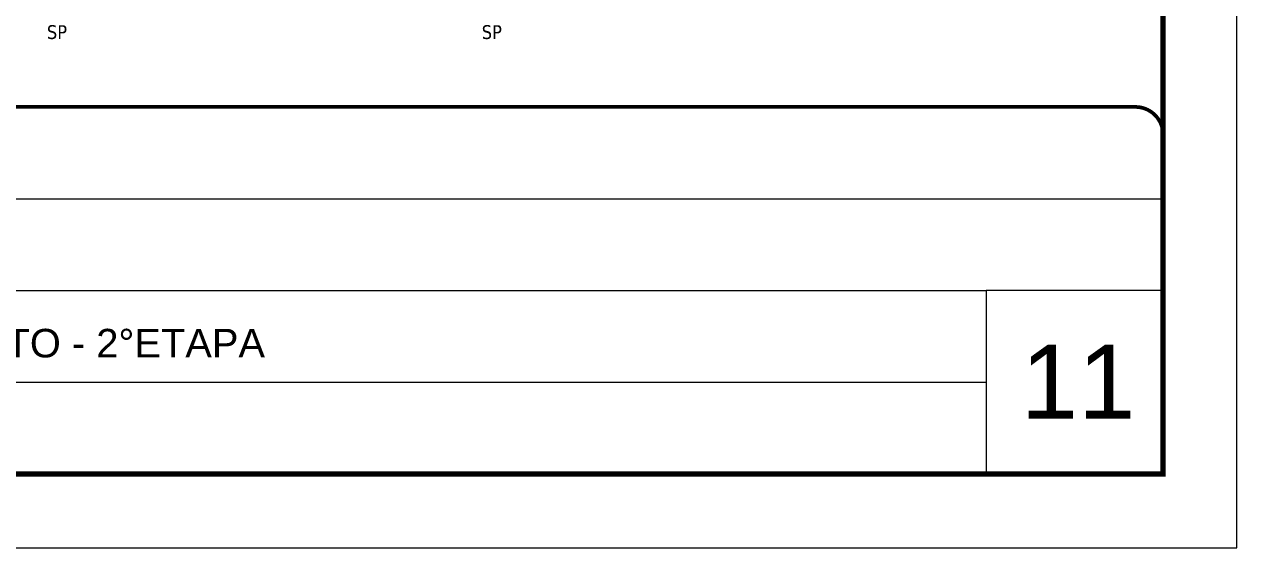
# Model space of a CAD drawing. Extents: x 14400 to 20667, y -21631 to 6985.
# Drawn here: x 18424 to 19082, y 3638 to 3922 of the extents above; entities that cross this region are included whole.
import ezdxf

# ---------------------------------------------------------------- set-up
doc = ezdxf.new("R2010")
doc.units = 0
doc.linetypes.add('CONTINUO', pattern=[0])
doc.linetypes.add('DASHED', pattern=[0.75, 0.5, -0.25])
for name, color, linetype, lineweight in [('CARIMBO', 255, 'Continuous', 9), ('Folhas', 255, 'Continuous', 9), ('SARRAFO DE PRESSAO', 251, 'DASHED', 9)]:
    doc.layers.add(name, color=color, linetype=linetype, lineweight=lineweight)
doc.layers.add('texto', color=7, linetype='Continuous')
doc.styles.add('ARIAL', font='arial.ttf')
doc.styles.get("Standard").update_dxf_attribs({"font": 'arial.ttf'})

# ---------------------------------------------------------------- blocks, each defined once
blk = doc.blocks.new('9999999999')
at = {"color": 30, "linetype": 'CONTINUO'}
for p, q in [((98564.56, 34379.64), (99583.98, 34379.64)), ((98564.56, 34329.83), (99487.98, 34329.83)), ((99583.98, 34329.83), (99487.98, 34329.83)), ((99487.98, 34329.83), (99487.98, 34230.21)), ((98564.56, 34280.02), (99487.98, 34280.02))]:
    blk.add_line(p, q, dxfattribs=at)
at = {"color": 30, "linetype": 'CONTINUO', "const_width": 2}
blk.add_lwpolyline([(99583.98, 34230.21), (99583.98, 34414.45, 0.414214), (99568.98, 34429.45), (98228.98, 34429.45, 0.414214), (98213.98, 34414.45), (98213.98, 34245.21, 0.414214), (98228.98, 34230.21), (99583.98, 34230.21)], format="xyb", dxfattribs=at)
at = {"layer": 'Folhas'}
blk.add_lwpolyline([(98138.98, 34190.21), (99623.98, 34190.21), (99623.98, 35240.21), (98138.98, 35240.21)], close=True, dxfattribs=at)
at = {"layer": 'Folhas', "color": 30, "const_width": 3}
blk.add_lwpolyline([(98213.98, 34230.21), (99583.98, 34230.21), (99583.98, 35200.21), (98213.98, 35200.21)], close=True, dxfattribs=at)
at = {"color": 7, "linetype": 'Continuous', "ltscale": 5, "style": 'ARIAL'}
blk.add_text('1°PAVIMENTO - 2°ETAPA', height=15.4829, dxfattribs=at).set_placement((98837.68, 34293.51))

msp = doc.modelspace()

# ---------------------------------------------------------------- block references
at = {"layer": 'SARRAFO DE PRESSAO', "color": 6, "linetype": 'ByBlock'}
msp.add_blockref('9999999999', (-80542.01, -30552.63), dxfattribs=at)

# ---------------------------------------------------------------- texts
at = {"layer": 'CARIMBO', "style": 'ARIAL'}
msp.add_text('11', height=40, dxfattribs=at).set_placement((18964.83, 3707.72))
at = {"layer": 'texto', "color": 0, "char_height": 7.5, "attachment_point": 5}
for insert in [(18441.61, 3917.37), (18677.63, 3917.37)]:
    msp.add_mtext('{\\fTahoma|b0|i0|c0|p34;\\C4;SP}', dxfattribs=dict(at, insert=insert))

doc.saveas('drawing.dxf')
